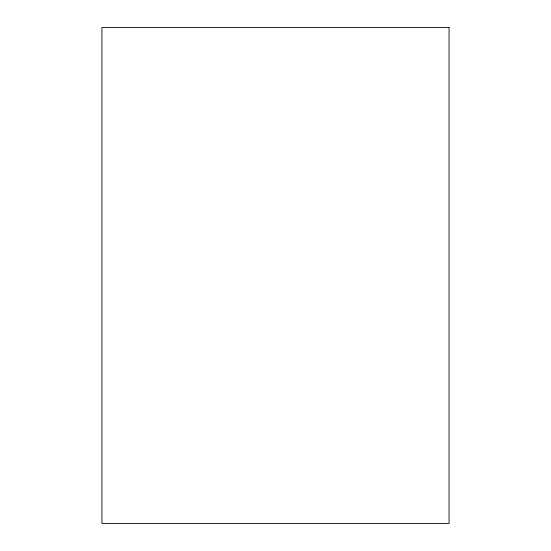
<?xml version="1.0" encoding="UTF-8"?>
<svg xmlns="http://www.w3.org/2000/svg" width="551" height="551" viewBox="0 0 551 551"><rect width="100%" height="100%" fill="white"/><g stroke="black" fill="none" stroke-linecap="round" stroke-linejoin="round"><path stroke-width="0.83" d="M449.065 27.55L101.935 27.55L101.935 523.45L449.065 523.45L449.065 27.55"/></g></svg>
